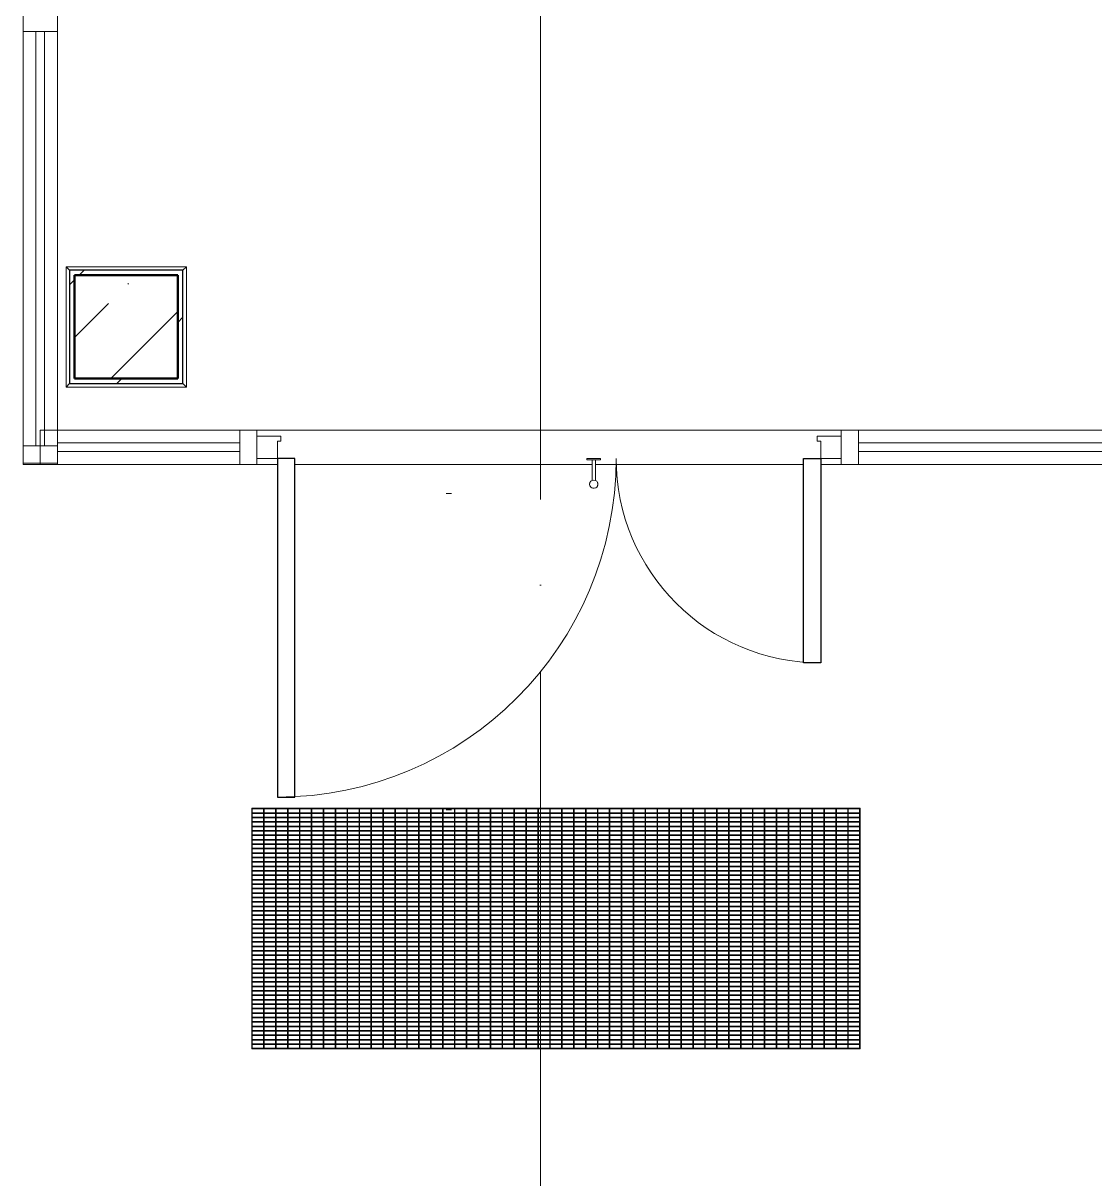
# Model space of a CAD drawing. Header units: millimetres. Extents: x -88595 to 880822, y -1054509 to -148035.
# Drawn here: x 177458 to 180576, y -289480 to -286118 of the extents above; entities that cross this region are included whole.
import ezdxf

# ---------------------------------------------------------------- set-up
doc = ezdxf.new("R2010")
doc.units = ezdxf.units.MM
doc.linetypes.add('ADSK_Линия сетки', pattern=[25, 20, -2.5, 0, -2.5])
doc.linetypes.add('ADSK_Невидимые', pattern=[5, 3, -2])
for name, color, linetype, lineweight in [('Витраж', 7, 'Continuous', 9), ('Двери', 7, 'Continuous', 9), ('Лестницы', 7, 'Continuous', 9), ('Линии', 7, 'Continuous', 9), ('Несущие колонны', 7, 'Continuous', 18), ('Обобщенные модели', 7, 'Continuous', 18), ('Оборудование', 7, 'Continuous', 18), ('Ограждение', 7, 'Continuous', 9), ('Оси', 7, 'Continuous', 9), ('Панели витража', 7, 'Continuous', 9), ('Стены наружные', 7, 'Continuous', 18)]:
    doc.layers.add(name, color=color, linetype=linetype, lineweight=lineweight)

# ---------------------------------------------------------------- blocks, each defined once
blk = doc.blocks.new('1 этаж')
at = {"layer": 'Несущие колонны', "lineweight": 9}
h = blk.add_hatch(dxfattribs=at)
h.set_pattern_fill('FP_12', color=256, angle=180, style=0, pattern_type=2)
h.set_pattern_definition([(45, (215928.7, 665702.34), (-224.5064, 224.5064), []), (45, (216153.2, 665702.34), (-224.5064, 224.5064), [396.875, -79.375, 3.353, -76.022])])
h.paths.add_polyline_path([(214037.7, 641162.6), (214037.7, 641462.6), (213737.7, 641462.6), (213737.7, 641162.6)])
at = {"layer": 'Витраж', "lineweight": 18, "extrusion": (0, 0, -1)}
for p, q in [((213587.7, 642221.6), (213587.7, 642171.6)), ((213687.7, 642171.6), (213687.7, 642221.6)), ((213587.7, 642171.6), (213687.7, 642171.6)), ((214267.7, 641012.6), (214217.7, 641012.6)), ((214217.7, 641012.6), (214217.7, 640912.6)), ((214267.7, 640995.1), (214267.7, 641012.6)), ((216017.7, 641012.6), (215967.7, 641012.6)), ((215967.7, 641012.6), (215967.7, 640995.1)), ((216017.7, 640912.6), (216017.7, 641012.6)), ((214217.7, 640912.6), (214267.7, 640912.6)), ((214267.7, 640912.6), (214267.7, 640930.1)), ((215967.7, 640930.1), (215967.7, 640912.6)), ((215967.7, 640912.6), (216017.7, 640912.6))]:
    blk.add_line(p, q, dxfattribs=at)
at = {"layer": 'Витраж'}
for p, q in [((213587.7, 642171.6), (213587.7, 640966.6)), ((213687.7, 642171.6), (213687.7, 641012.6)), ((214217.7, 641012.6), (213687.7, 641012.6)), ((215967.7, 641012.6), (214267.7, 641012.6)), ((217057.7, 641012.6), (216017.7, 641012.6)), ((214217.7, 640912.6), (213687.7, 640912.6)), ((214327.7, 640912.6), (214267.7, 640912.6)), ((215243, 640912.6), (214377.7, 640912.6)), ((215857.7, 640912.6), (215252.4, 640912.6)), ((215967.7, 640912.6), (215907.7, 640912.6)), ((217057.7, 640912.6), (216017.7, 640912.6))]:
    blk.add_line(p, q, dxfattribs=at)
at = {"layer": 'Витраж', "lineweight": 18}
for p, q in [((213687.7, 641012.6), (213637.7, 641012.6)), ((213637.7, 641012.6), (213637.7, 640912.6)), ((213687.7, 640912.6), (213687.7, 641012.6)), ((213687.7, 640966.6), (213587.7, 640966.6)), ((213587.7, 640966.6), (213587.7, 640916.6)), ((213687.7, 640916.6), (213687.7, 640966.6)), ((213587.7, 640916.6), (213687.7, 640916.6)), ((213637.7, 640912.6), (213687.7, 640912.6))]:
    blk.add_line(p, q, dxfattribs=at)
at = {"layer": 'Двери'}
for p, q in [((214267.7, 640995.1), (214267.7, 640930.1)), ((214337.7, 640995.1), (214267.7, 640995.1)), ((214327.7, 640930.1), (214327.7, 640980.1)), ((214327.7, 640980.1), (214337.7, 640980.1)), ((214337.7, 640980.1), (214337.7, 640995.1)), ((215897.7, 640995.1), (215967.7, 640995.1)), ((215897.7, 640980.1), (215897.7, 640995.1)), ((215907.7, 640980.1), (215897.7, 640980.1)), ((215907.7, 640930.1), (215907.7, 640980.1)), ((215967.7, 640995.1), (215967.7, 640930.1)), ((214267.7, 640930.1), (214327.7, 640930.1)), ((215227.7, 640930.1), (215227.7, 640926.1)), ((215227.7, 640930.1), (215227.7, 640926.1)), ((215228.4, 640930.1), (215227.7, 640930.1)), ((215267.7, 640930.1), (215227.7, 640930.1)), ((215228.4, 640930.1), (215227.7, 640930.1)), ((215228.4, 640930.1), (215227.7, 640930.1)), ((215227.7, 640926.1), (215267.7, 640926.1)), ((215227.7, 640926.1), (215228.4, 640926.1)), ((215227.7, 640926.1), (215228.4, 640926.1)), ((215227.7, 640926.1), (215228.4, 640926.1)), ((215242.7, 640926.1), (215242.7, 640865.6)), ((215252.7, 640865.8), (215252.7, 640926.1)), ((215267.7, 640930.1), (215267, 640930.1)), ((215267.7, 640930.1), (215267, 640930.1)), ((215267.7, 640930.1), (215267, 640930.1)), ((215267, 640926.1), (215267.7, 640926.1)), ((215267, 640926.1), (215267.7, 640926.1)), ((215267, 640926.1), (215267.7, 640926.1)), ((215267.7, 640926.1), (215267.7, 640930.1)), ((215267.7, 640926.1), (215267.7, 640930.1)), ((215967.7, 640930.1), (215907.7, 640930.1))]:
    blk.add_line(p, q, dxfattribs=at)
at = {"layer": 'Двери', "lineweight": 30}
for p, q in [((214377.7, 640930.1), (214327.7, 640930.1)), ((214327.7, 640930.1), (214327.7, 639945.1)), ((214377.7, 639945.1), (214377.7, 640930.1)), ((215857.7, 640335.1), (215857.7, 640930.1)), ((215857.7, 640930.1), (215907.7, 640930.1)), ((215907.7, 640930.1), (215907.7, 640335.1)), ((215907.7, 640335.1), (215857.7, 640335.1)), ((214327.7, 639945.1), (214377.7, 639945.1))]:
    blk.add_line(p, q, dxfattribs=at)
at = {"layer": 'Двери'}
for centre, radius, start, end in [((214327.7, 640930.1), 985, 270, 0), ((215907.7, 640930.1), 595, 180, 270), ((215247.7, 640855.1), 12, 0, 180), ((215247.7, 640855.1), 12, 150, 180), ((215247.7, 640855.1), 12, 180, 0), ((215247.7, 640855.1), 12, 210, 270), ((215247.7, 640855.1), 12, 113.9342, 135), ((215247.7, 640855.1), 12, 285, 345), ((215247.7, 640855.1), 12, 60, 66.0658), ((215247.7, 640855.1), 12, 0, 30)]:
    blk.add_arc(centre, radius, start, end, dxfattribs=at)
at = {"layer": 'Лестницы'}
for p, q in [((213587.7, 640912.6), (213587.7, 640916.6)), ((213637.7, 640912.6), (213587.7, 640912.6))]:
    blk.add_line(p, q, dxfattribs=at)
at = {"layer": 'Линии', "color": 94, "linetype": 'ADSK_Невидимые', "ltscale": 100, "true_color": 0x00a600}
for p, q in [((214817.9, 640828.1), (214834.2, 640828.1)), ((214817.9, 639908.1), (214834.2, 639908.1))]:
    blk.add_line(p, q, dxfattribs=at)
at = {"layer": 'Несущие колонны', "lineweight": 40}
for p, q in [((213737.7, 641462.6), (213737.7, 641162.6)), ((214037.7, 641462.6), (213737.7, 641462.6)), ((213737.7, 641162.6), (213737.7, 641462.6)), ((213737.7, 641462.6), (214037.7, 641462.6)), ((214037.7, 641162.6), (214037.7, 641462.6)), ((214037.7, 641462.6), (214037.7, 641162.6)), ((213737.7, 641162.6), (214037.7, 641162.6)), ((214037.7, 641162.6), (213737.7, 641162.6))]:
    blk.add_line(p, q, dxfattribs=at)
at = {"layer": 'Обобщенные модели', "lineweight": 9}
for p, q in [((214254.4, 639912.6), (214252.7, 639912.6)), ((214252.7, 639912.6), (214252.7, 639212.6)), ((216022.7, 639912.6), (214252.7, 639912.6)), ((214252.7, 639912.6), (214252.7, 639910.7)), ((214252.7, 639910.7), (216022.7, 639910.7)), ((216022.7, 639899.7), (214252.7, 639899.7)), ((214252.7, 639899.7), (214252.7, 639897.7)), ((214254.4, 639212.6), (214254.4, 639912.6)), ((214289.1, 639912.6), (214287.4, 639912.6)), ((214287.4, 639912.6), (214287.4, 639212.6)), ((214289.1, 639212.6), (214289.1, 639912.6)), ((214323.7, 639912.6), (214322.1, 639912.6)), ((214322.1, 639912.6), (214322.1, 639212.6)), ((214323.7, 639212.6), (214323.7, 639912.6)), ((214358.4, 639912.6), (214356.7, 639912.6)), ((214356.7, 639912.6), (214356.7, 639212.6)), ((214358.4, 639212.6), (214358.4, 639912.6)), ((214393.1, 639912.6), (214391.4, 639912.6)), ((214391.4, 639912.6), (214391.4, 639212.6)), ((214393.1, 639212.6), (214393.1, 639912.6)), ((214427.7, 639912.6), (214426.1, 639912.6)), ((214426.1, 639912.6), (214426.1, 639212.6)), ((214427.7, 639212.6), (214427.7, 639912.6)), ((214462.4, 639912.6), (214460.7, 639912.6)), ((214460.7, 639912.6), (214460.7, 639212.6)), ((214462.4, 639212.6), (214462.4, 639912.6)), ((214497.1, 639912.6), (214495.4, 639912.6)), ((214495.4, 639912.6), (214495.4, 639212.6)), ((214497.1, 639212.6), (214497.1, 639912.6)), ((214531.8, 639912.6), (214530.1, 639912.6)), ((214530.1, 639912.6), (214530.1, 639212.6)), ((214531.8, 639212.6), (214531.8, 639912.6)), ((214566.4, 639912.6), (214564.8, 639912.6)), ((214564.8, 639912.6), (214564.8, 639212.6)), ((214566.4, 639212.6), (214566.4, 639912.6)), ((214601.1, 639912.6), (214599.4, 639912.6)), ((214599.4, 639912.6), (214599.4, 639212.6)), ((214601.1, 639212.6), (214601.1, 639912.6)), ((214635.8, 639912.6), (214634.1, 639912.6)), ((214634.1, 639912.6), (214634.1, 639212.6)), ((214635.8, 639212.6), (214635.8, 639912.6)), ((214670.5, 639912.6), (214668.8, 639912.6)), ((214668.8, 639912.6), (214668.8, 639212.6)), ((214670.5, 639212.6), (214670.5, 639912.6)), ((214705.1, 639912.6), (214703.5, 639912.6)), ((214703.5, 639912.6), (214703.5, 639212.6)), ((214705.1, 639212.6), (214705.1, 639912.6)), ((214739.8, 639912.6), (214738.1, 639912.6)), ((214738.1, 639912.6), (214738.1, 639212.6)), ((214739.8, 639212.6), (214739.8, 639912.6)), ((214774.5, 639912.6), (214772.8, 639912.6)), ((214772.8, 639912.6), (214772.8, 639212.6)), ((214774.5, 639212.6), (214774.5, 639912.6)), ((214809.2, 639912.6), (214807.5, 639912.6)), ((214807.5, 639912.6), (214807.5, 639212.6)), ((214809.2, 639212.6), (214809.2, 639912.6)), ((214843.8, 639912.6), (214842.2, 639912.6)), ((214842.2, 639912.6), (214842.2, 639212.6)), ((214843.8, 639212.6), (214843.8, 639912.6)), ((214878.5, 639912.6), (214876.8, 639912.6)), ((214876.8, 639912.6), (214876.8, 639212.6)), ((214878.5, 639212.6), (214878.5, 639912.6)), ((214913.2, 639912.6), (214911.5, 639912.6)), ((214911.5, 639912.6), (214911.5, 639212.6)), ((214913.2, 639212.6), (214913.2, 639912.6)), ((214947.8, 639912.6), (214946.2, 639912.6)), ((214946.2, 639912.6), (214946.2, 639212.6)), ((214947.8, 639212.6), (214947.8, 639912.6)), ((214982.5, 639912.6), (214980.8, 639912.6)), ((214980.8, 639912.6), (214980.8, 639212.6)), ((214982.5, 639212.6), (214982.5, 639912.6)), ((215017.2, 639912.6), (215015.5, 639912.6)), ((215015.5, 639912.6), (215015.5, 639212.6)), ((215017.2, 639212.6), (215017.2, 639912.6)), ((215051.9, 639912.6), (215050.2, 639912.6)), ((215050.2, 639912.6), (215050.2, 639212.6)), ((215051.9, 639212.6), (215051.9, 639912.6)), ((215086.5, 639912.6), (215084.9, 639912.6)), ((215084.9, 639912.6), (215084.9, 639212.6)), ((215086.5, 639212.6), (215086.5, 639912.6)), ((215121.2, 639912.6), (215119.5, 639912.6)), ((215119.5, 639912.6), (215119.5, 639212.6)), ((215121.2, 639212.6), (215121.2, 639912.6)), ((215155.9, 639912.6), (215154.2, 639912.6)), ((215154.2, 639912.6), (215154.2, 639212.6)), ((215155.9, 639212.6), (215155.9, 639912.6)), ((215190.6, 639912.6), (215188.9, 639912.6)), ((215188.9, 639912.6), (215188.9, 639212.6)), ((215190.6, 639212.6), (215190.6, 639912.6)), ((215225.2, 639912.6), (215223.6, 639912.6)), ((215223.6, 639912.6), (215223.6, 639212.6)), ((215225.2, 639212.6), (215225.2, 639912.6)), ((215259.9, 639912.6), (215258.2, 639912.6)), ((215258.2, 639912.6), (215258.2, 639212.6)), ((215259.9, 639212.6), (215259.9, 639912.6)), ((215294.6, 639912.6), (215292.9, 639912.6)), ((215292.9, 639912.6), (215292.9, 639212.6)), ((215294.6, 639212.6), (215294.6, 639912.6)), ((215329.2, 639912.6), (215327.6, 639912.6)), ((215327.6, 639912.6), (215327.6, 639212.6)), ((215329.2, 639212.6), (215329.2, 639912.6)), ((215363.9, 639912.6), (215362.2, 639912.6)), ((215362.2, 639912.6), (215362.2, 639212.6)), ((215363.9, 639212.6), (215363.9, 639912.6)), ((215398.6, 639912.6), (215396.9, 639912.6)), ((215396.9, 639912.6), (215396.9, 639212.6)), ((215398.6, 639212.6), (215398.6, 639912.6)), ((215433.3, 639912.6), (215431.6, 639912.6)), ((215431.6, 639912.6), (215431.6, 639212.6)), ((215433.3, 639212.6), (215433.3, 639912.6)), ((215467.9, 639912.6), (215466.3, 639912.6)), ((215466.3, 639912.6), (215466.3, 639212.6)), ((215467.9, 639212.6), (215467.9, 639912.6)), ((215502.6, 639912.6), (215500.9, 639912.6)), ((215500.9, 639912.6), (215500.9, 639212.6)), ((215502.6, 639212.6), (215502.6, 639912.6)), ((215537.3, 639912.6), (215535.6, 639912.6)), ((215535.6, 639912.6), (215535.6, 639212.6)), ((215537.3, 639212.6), (215537.3, 639912.6)), ((215572, 639912.6), (215570.3, 639912.6)), ((215570.3, 639912.6), (215570.3, 639212.6)), ((215572, 639212.6), (215572, 639912.6)), ((215606.6, 639912.6), (215605, 639912.6)), ((215605, 639912.6), (215605, 639212.6)), ((215606.6, 639212.6), (215606.6, 639912.6)), ((215641.3, 639912.6), (215639.6, 639912.6)), ((215639.6, 639912.6), (215639.6, 639212.6)), ((215641.3, 639212.6), (215641.3, 639912.6)), ((215676, 639912.6), (215674.3, 639912.6)), ((215674.3, 639912.6), (215674.3, 639212.6)), ((215676, 639212.6), (215676, 639912.6)), ((215710.7, 639912.6), (215709, 639912.6)), ((215709, 639912.6), (215709, 639212.6)), ((215710.7, 639212.6), (215710.7, 639912.6)), ((215745.3, 639912.6), (215743.7, 639912.6)), ((215743.7, 639912.6), (215743.7, 639212.6)), ((215745.3, 639212.6), (215745.3, 639912.6)), ((215780, 639912.6), (215778.3, 639912.6)), ((215778.3, 639912.6), (215778.3, 639212.6)), ((215780, 639212.6), (215780, 639912.6)), ((215814.7, 639912.6), (215813, 639912.6)), ((215813, 639912.6), (215813, 639212.6)), ((215814.7, 639212.6), (215814.7, 639912.6)), ((215849.3, 639912.6), (215847.7, 639912.6)), ((215847.7, 639912.6), (215847.7, 639212.6)), ((215849.3, 639212.6), (215849.3, 639912.6)), ((215884, 639912.6), (215882.3, 639912.6)), ((215882.3, 639912.6), (215882.3, 639212.6)), ((215884, 639212.6), (215884, 639912.6)), ((215918.7, 639912.6), (215917, 639912.6)), ((215917, 639912.6), (215917, 639212.6)), ((215918.7, 639212.6), (215918.7, 639912.6)), ((215953.4, 639912.6), (215951.7, 639912.6)), ((215951.7, 639912.6), (215951.7, 639212.6)), ((215953.4, 639212.6), (215953.4, 639912.6)), ((215988, 639912.6), (215986.4, 639912.6)), ((215986.4, 639912.6), (215986.4, 639212.6)), ((215988, 639212.6), (215988, 639912.6)), ((216022.7, 639912.6), (216021, 639912.6)), ((216021, 639912.6), (216021, 639212.6)), ((216022.7, 639212.6), (216022.7, 639912.6)), ((216022.7, 639910.7), (216022.7, 639912.6)), ((216022.7, 639897.7), (216022.7, 639899.7)), ((214252.7, 639897.7), (216022.7, 639897.7)), ((216022.7, 639886.7), (214252.7, 639886.7)), ((214252.7, 639886.7), (214252.7, 639884.8)), ((214252.7, 639884.8), (216022.7, 639884.8)), ((216022.7, 639873.8), (214252.7, 639873.8)), ((214252.7, 639873.8), (214252.7, 639871.9)), ((214252.7, 639871.9), (216022.7, 639871.9)), ((216022.7, 639884.8), (216022.7, 639886.7)), ((216022.7, 639871.9), (216022.7, 639873.8)), ((216022.7, 639860.9), (214252.7, 639860.9)), ((214252.7, 639860.9), (214252.7, 639859)), ((214252.7, 639859), (216022.7, 639859)), ((216022.7, 639848), (214252.7, 639848)), ((214252.7, 639848), (214252.7, 639846)), ((214252.7, 639846), (216022.7, 639846)), ((216022.7, 639835), (214252.7, 639835)), ((214252.7, 639835), (214252.7, 639833.1)), ((214252.7, 639833.1), (216022.7, 639833.1)), ((216022.7, 639859), (216022.7, 639860.9)), ((216022.7, 639846), (216022.7, 639848)), ((216022.7, 639833.1), (216022.7, 639835)), ((216022.7, 639822.1), (214252.7, 639822.1)), ((214252.7, 639822.1), (214252.7, 639820.2)), ((214252.7, 639820.2), (216022.7, 639820.2)), ((216022.7, 639809.2), (214252.7, 639809.2)), ((214252.7, 639809.2), (214252.7, 639807.3)), ((214252.7, 639807.3), (216022.7, 639807.3)), ((216022.7, 639820.2), (216022.7, 639822.1)), ((216022.7, 639807.3), (216022.7, 639809.2)), ((216022.7, 639796.3), (214252.7, 639796.3)), ((214252.7, 639796.3), (214252.7, 639794.3)), ((214252.7, 639794.3), (216022.7, 639794.3)), ((216022.7, 639783.3), (214252.7, 639783.3)), ((214252.7, 639783.3), (214252.7, 639781.4)), ((214252.7, 639781.4), (216022.7, 639781.4)), ((216022.7, 639770.4), (214252.7, 639770.4)), ((214252.7, 639770.4), (214252.7, 639768.5)), ((214252.7, 639768.5), (216022.7, 639768.5)), ((216022.7, 639794.3), (216022.7, 639796.3)), ((216022.7, 639781.4), (216022.7, 639783.3)), ((216022.7, 639768.5), (216022.7, 639770.4)), ((216022.7, 639757.5), (214252.7, 639757.5)), ((214252.7, 639757.5), (214252.7, 639755.5)), ((214252.7, 639755.5), (216022.7, 639755.5)), ((216022.7, 639744.5), (214252.7, 639744.5)), ((214252.7, 639744.5), (214252.7, 639742.6)), ((214252.7, 639742.6), (216022.7, 639742.6)), ((216022.7, 639731.6), (214252.7, 639731.6)), ((214252.7, 639731.6), (214252.7, 639729.7)), ((216022.7, 639755.5), (216022.7, 639757.5)), ((216022.7, 639742.6), (216022.7, 639744.5)), ((216022.7, 639729.7), (216022.7, 639731.6)), ((214252.7, 639729.7), (216022.7, 639729.7)), ((216022.7, 639718.7), (214252.7, 639718.7)), ((214252.7, 639718.7), (214252.7, 639716.8)), ((214252.7, 639716.8), (216022.7, 639716.8)), ((216022.7, 639705.8), (214252.7, 639705.8)), ((214252.7, 639705.8), (214252.7, 639703.8)), ((214252.7, 639703.8), (216022.7, 639703.8)), ((216022.7, 639716.8), (216022.7, 639718.7)), ((216022.7, 639703.8), (216022.7, 639705.8)), ((216022.7, 639692.8), (214252.7, 639692.8)), ((214252.7, 639692.8), (214252.7, 639690.9)), ((214252.7, 639690.9), (216022.7, 639690.9)), ((216022.7, 639679.9), (214252.7, 639679.9)), ((214252.7, 639679.9), (214252.7, 639678)), ((214252.7, 639678), (216022.7, 639678)), ((216022.7, 639667), (214252.7, 639667)), ((214252.7, 639667), (214252.7, 639665.1)), ((214252.7, 639665.1), (216022.7, 639665.1)), ((216022.7, 639690.9), (216022.7, 639692.8)), ((216022.7, 639678), (216022.7, 639679.9)), ((216022.7, 639665.1), (216022.7, 639667)), ((216022.7, 639654.1), (214252.7, 639654.1)), ((214252.7, 639654.1), (214252.7, 639652.1)), ((214252.7, 639652.1), (216022.7, 639652.1)), ((216022.7, 639641.1), (214252.7, 639641.1)), ((214252.7, 639641.1), (214252.7, 639639.2)), ((214252.7, 639639.2), (216022.7, 639639.2)), ((216022.7, 639652.1), (216022.7, 639654.1)), ((216022.7, 639639.2), (216022.7, 639641.1)), ((216022.7, 639628.2), (214252.7, 639628.2)), ((214252.7, 639628.2), (214252.7, 639626.3)), ((214252.7, 639626.3), (216022.7, 639626.3)), ((216022.7, 639615.3), (214252.7, 639615.3)), ((214252.7, 639615.3), (214252.7, 639613.3)), ((214252.7, 639613.3), (216022.7, 639613.3)), ((216022.7, 639602.3), (214252.7, 639602.3)), ((214252.7, 639602.3), (214252.7, 639600.4)), ((214252.7, 639600.4), (216022.7, 639600.4)), ((216022.7, 639626.3), (216022.7, 639628.2)), ((216022.7, 639613.3), (216022.7, 639615.3)), ((216022.7, 639600.4), (216022.7, 639602.3)), ((216022.7, 639589.4), (214252.7, 639589.4)), ((214252.7, 639589.4), (214252.7, 639587.5)), ((214252.7, 639587.5), (216022.7, 639587.5)), ((216022.7, 639576.5), (214252.7, 639576.5)), ((214252.7, 639576.5), (214252.7, 639574.6)), ((214252.7, 639574.6), (216022.7, 639574.6)), ((216022.7, 639563.6), (214252.7, 639563.6)), ((214252.7, 639563.6), (214252.7, 639561.6)), ((216022.7, 639587.5), (216022.7, 639589.4)), ((216022.7, 639574.6), (216022.7, 639576.5)), ((216022.7, 639561.6), (216022.7, 639563.6)), ((214252.7, 639561.6), (216022.7, 639561.6)), ((216022.7, 639550.6), (214252.7, 639550.6)), ((214252.7, 639550.6), (214252.7, 639548.7)), ((214252.7, 639548.7), (216022.7, 639548.7)), ((216022.7, 639537.7), (214252.7, 639537.7)), ((214252.7, 639537.7), (214252.7, 639535.8)), ((214252.7, 639535.8), (216022.7, 639535.8)), ((216022.7, 639548.7), (216022.7, 639550.6)), ((216022.7, 639535.8), (216022.7, 639537.7)), ((216022.7, 639524.8), (214252.7, 639524.8)), ((214252.7, 639524.8), (214252.7, 639522.9)), ((214252.7, 639522.9), (216022.7, 639522.9)), ((216022.7, 639511.9), (214252.7, 639511.9)), ((214252.7, 639511.9), (214252.7, 639509.9)), ((214252.7, 639509.9), (216022.7, 639509.9)), ((216022.7, 639498.9), (214252.7, 639498.9)), ((214252.7, 639498.9), (214252.7, 639497)), ((214252.7, 639497), (216022.7, 639497)), ((216022.7, 639522.9), (216022.7, 639524.8)), ((216022.7, 639509.9), (216022.7, 639511.9)), ((216022.7, 639497), (216022.7, 639498.9)), ((216022.7, 639486), (214252.7, 639486)), ((214252.7, 639486), (214252.7, 639484.1)), ((214252.7, 639484.1), (216022.7, 639484.1)), ((216022.7, 639473.1), (214252.7, 639473.1)), ((214252.7, 639473.1), (214252.7, 639471.1)), ((214252.7, 639471.1), (216022.7, 639471.1)), ((216022.7, 639484.1), (216022.7, 639486)), ((216022.7, 639471.1), (216022.7, 639473.1)), ((216022.7, 639460.1), (214252.7, 639460.1)), ((214252.7, 639460.1), (214252.7, 639458.2)), ((214252.7, 639458.2), (216022.7, 639458.2)), ((216022.7, 639447.2), (214252.7, 639447.2)), ((214252.7, 639447.2), (214252.7, 639445.3)), ((214252.7, 639445.3), (216022.7, 639445.3)), ((216022.7, 639434.3), (214252.7, 639434.3)), ((214252.7, 639434.3), (214252.7, 639432.4)), ((214252.7, 639432.4), (216022.7, 639432.4)), ((216022.7, 639458.2), (216022.7, 639460.1)), ((216022.7, 639445.3), (216022.7, 639447.2)), ((216022.7, 639432.4), (216022.7, 639434.3)), ((216022.7, 639421.4), (214252.7, 639421.4)), ((214252.7, 639421.4), (214252.7, 639419.4)), ((214252.7, 639419.4), (216022.7, 639419.4)), ((216022.7, 639408.4), (214252.7, 639408.4)), ((214252.7, 639408.4), (214252.7, 639406.5)), ((214252.7, 639406.5), (216022.7, 639406.5)), ((216022.7, 639395.5), (214252.7, 639395.5)), ((214252.7, 639395.5), (214252.7, 639393.6)), ((216022.7, 639419.4), (216022.7, 639421.4)), ((216022.7, 639406.5), (216022.7, 639408.4)), ((216022.7, 639393.6), (216022.7, 639395.5)), ((214252.7, 639393.6), (216022.7, 639393.6)), ((216022.7, 639382.6), (214252.7, 639382.6)), ((214252.7, 639382.6), (214252.7, 639380.7)), ((214252.7, 639380.7), (216022.7, 639380.7)), ((216022.7, 639369.7), (214252.7, 639369.7)), ((214252.7, 639369.7), (214252.7, 639367.7)), ((214252.7, 639367.7), (216022.7, 639367.7)), ((216022.7, 639380.7), (216022.7, 639382.6)), ((216022.7, 639367.7), (216022.7, 639369.7)), ((216022.7, 639356.7), (214252.7, 639356.7)), ((214252.7, 639356.7), (214252.7, 639354.8)), ((214252.7, 639354.8), (216022.7, 639354.8)), ((216022.7, 639343.8), (214252.7, 639343.8)), ((214252.7, 639343.8), (214252.7, 639341.9)), ((214252.7, 639341.9), (216022.7, 639341.9)), ((216022.7, 639330.9), (214252.7, 639330.9)), ((214252.7, 639330.9), (214252.7, 639328.9)), ((214252.7, 639328.9), (216022.7, 639328.9)), ((216022.7, 639354.8), (216022.7, 639356.7)), ((216022.7, 639341.9), (216022.7, 639343.8)), ((216022.7, 639328.9), (216022.7, 639330.9)), ((216022.7, 639317.9), (214252.7, 639317.9)), ((214252.7, 639317.9), (214252.7, 639316)), ((214252.7, 639316), (216022.7, 639316)), ((216022.7, 639305), (214252.7, 639305)), ((214252.7, 639305), (214252.7, 639303.1)), ((214252.7, 639303.1), (216022.7, 639303.1)), ((216022.7, 639316), (216022.7, 639317.9)), ((216022.7, 639303.1), (216022.7, 639305)), ((216022.7, 639292.1), (214252.7, 639292.1)), ((214252.7, 639292.1), (214252.7, 639290.2)), ((214252.7, 639290.2), (216022.7, 639290.2)), ((216022.7, 639279.2), (214252.7, 639279.2)), ((214252.7, 639279.2), (214252.7, 639277.2)), ((214252.7, 639277.2), (216022.7, 639277.2)), ((216022.7, 639266.2), (214252.7, 639266.2)), ((214252.7, 639266.2), (214252.7, 639264.3)), ((214252.7, 639264.3), (216022.7, 639264.3)), ((216022.7, 639290.2), (216022.7, 639292.1)), ((216022.7, 639277.2), (216022.7, 639279.2)), ((216022.7, 639264.3), (216022.7, 639266.2)), ((216022.7, 639253.3), (214252.7, 639253.3)), ((214252.7, 639253.3), (214252.7, 639251.4)), ((214252.7, 639251.4), (216022.7, 639251.4)), ((216022.7, 639240.4), (214252.7, 639240.4)), ((214252.7, 639240.4), (214252.7, 639238.5)), ((214252.7, 639238.5), (216022.7, 639238.5)), ((216022.7, 639227.5), (214252.7, 639227.5)), ((214252.7, 639227.5), (214252.7, 639225.5)), ((216022.7, 639251.4), (216022.7, 639253.3)), ((216022.7, 639238.5), (216022.7, 639240.4)), ((216022.7, 639225.5), (216022.7, 639227.5)), ((214252.7, 639225.5), (216022.7, 639225.5)), ((216022.7, 639214.5), (214252.7, 639214.5)), ((214252.7, 639214.5), (214252.7, 639212.6)), ((214252.7, 639212.6), (216022.7, 639212.6)), ((214252.7, 639212.6), (214254.4, 639212.6)), ((214287.4, 639212.6), (214289.1, 639212.6)), ((214322.1, 639212.6), (214323.7, 639212.6)), ((214356.7, 639212.6), (214358.4, 639212.6)), ((214391.4, 639212.6), (214393.1, 639212.6)), ((214426.1, 639212.6), (214427.7, 639212.6)), ((214460.7, 639212.6), (214462.4, 639212.6)), ((214495.4, 639212.6), (214497.1, 639212.6)), ((214530.1, 639212.6), (214531.8, 639212.6)), ((214564.8, 639212.6), (214566.4, 639212.6)), ((214599.4, 639212.6), (214601.1, 639212.6)), ((214634.1, 639212.6), (214635.8, 639212.6)), ((214668.8, 639212.6), (214670.5, 639212.6)), ((214703.5, 639212.6), (214705.1, 639212.6)), ((214738.1, 639212.6), (214739.8, 639212.6)), ((214772.8, 639212.6), (214774.5, 639212.6)), ((214807.5, 639212.6), (214809.2, 639212.6)), ((214842.2, 639212.6), (214843.8, 639212.6)), ((214876.8, 639212.6), (214878.5, 639212.6)), ((214911.5, 639212.6), (214913.2, 639212.6)), ((214946.2, 639212.6), (214947.8, 639212.6)), ((214980.8, 639212.6), (214982.5, 639212.6)), ((215015.5, 639212.6), (215017.2, 639212.6)), ((215050.2, 639212.6), (215051.9, 639212.6)), ((215084.9, 639212.6), (215086.5, 639212.6)), ((215119.5, 639212.6), (215121.2, 639212.6)), ((215154.2, 639212.6), (215155.9, 639212.6)), ((215188.9, 639212.6), (215190.6, 639212.6)), ((215223.6, 639212.6), (215225.2, 639212.6)), ((215258.2, 639212.6), (215259.9, 639212.6)), ((215292.9, 639212.6), (215294.6, 639212.6)), ((215327.6, 639212.6), (215329.2, 639212.6)), ((215362.2, 639212.6), (215363.9, 639212.6)), ((215396.9, 639212.6), (215398.6, 639212.6)), ((215431.6, 639212.6), (215433.3, 639212.6)), ((215466.3, 639212.6), (215467.9, 639212.6)), ((215500.9, 639212.6), (215502.6, 639212.6)), ((215535.6, 639212.6), (215537.3, 639212.6)), ((215570.3, 639212.6), (215572, 639212.6)), ((215605, 639212.6), (215606.6, 639212.6)), ((215639.6, 639212.6), (215641.3, 639212.6)), ((215674.3, 639212.6), (215676, 639212.6)), ((215709, 639212.6), (215710.7, 639212.6)), ((215743.7, 639212.6), (215745.3, 639212.6)), ((215778.3, 639212.6), (215780, 639212.6)), ((215813, 639212.6), (215814.7, 639212.6)), ((215847.7, 639212.6), (215849.3, 639212.6)), ((215882.3, 639212.6), (215884, 639212.6)), ((215917, 639212.6), (215918.7, 639212.6)), ((215951.7, 639212.6), (215953.4, 639212.6)), ((215986.4, 639212.6), (215988, 639212.6)), ((216021, 639212.6), (216022.7, 639212.6)), ((216022.7, 639212.6), (216022.7, 639214.5))]:
    blk.add_line(p, q, dxfattribs=at)
at = {"layer": 'Ограждение'}
for p, q in [((213712.7, 641487.6), (213712.7, 641137.6)), ((214062.7, 641487.6), (213712.7, 641487.6)), ((213722.7, 641477.6), (213712.7, 641487.6)), ((214062.7, 641487.6), (214052.7, 641477.6)), ((214062.7, 641137.6), (214062.7, 641487.6)), ((213712.7, 641137.6), (213722.7, 641147.6)), ((214062.7, 641137.6), (214052.7, 641147.6)), ((213712.7, 641137.6), (214062.7, 641137.6))]:
    blk.add_line(p, q, dxfattribs=at)
at = {"layer": 'Оси', "linetype": 'ADSK_Линия сетки', "ltscale": 100}
blk.add_line((215092.7, 697813.2), (215092.7, 631836.5), dxfattribs=at)
at = {"layer": 'Панели витража', "lineweight": 18}
for p, q in [((213650.2, 642171.6), (213625.2, 642171.6)), ((213625.2, 642171.6), (213625.2, 640966.6)), ((213650.2, 640966.6), (213650.2, 642171.6)), ((214217.7, 640975.1), (213687.7, 640975.1)), ((213687.7, 640975.1), (213687.7, 640950.1)), ((214217.7, 640950.1), (214217.7, 640975.1)), ((217057.7, 640975.1), (216017.7, 640975.1)), ((216017.7, 640975.1), (216017.7, 640950.1)), ((213625.2, 640966.6), (213650.2, 640966.6)), ((213687.7, 640950.1), (214217.7, 640950.1)), ((216017.7, 640950.1), (217057.7, 640950.1))]:
    blk.add_line(p, q, dxfattribs=at)
at = {"layer": 'Стены наружные', "lineweight": 30}
for p, q in [((214052.7, 641477.6), (213722.7, 641477.6)), ((213722.7, 641477.6), (213722.7, 641147.6)), ((214052.7, 641147.6), (214052.7, 641477.6)), ((213722.7, 641147.6), (214052.7, 641147.6))]:
    blk.add_line(p, q, dxfattribs=at)
at = {"layer": 'Стены наружные', "linetype": 'Continuous', "lineweight": 9}
for p, q in [((213722.7, 641434.6), (213737.7, 641449.6)), ((213750.7, 641462.6), (213765.7, 641477.6)), ((214037.7, 641325.4), (214052.7, 641340.4)), ((213860, 641147.6), (213875, 641162.6))]:
    blk.add_line(p, q, dxfattribs=at)

msp = doc.modelspace()

# ---------------------------------------------------------------- block references
at = {"layer": 'Оборудование', "color": 5, "true_color": 0x0000ff}
msp.add_blockref('1 этаж', (-36129.5, -928314.5), dxfattribs=at)

doc.saveas('drawing.dxf')
